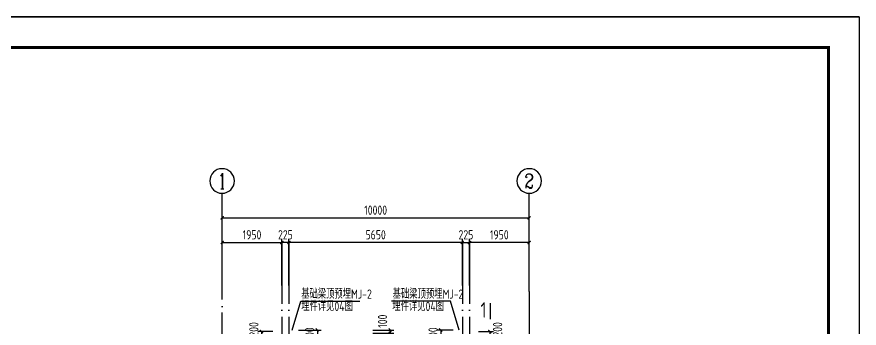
# Model space of a CAD drawing. Header units: millimetres. Extents: x 865974 to 875117, y 40174 to 44891.
# Drawn here: x 867487.8 to 867762, y 40666.3 to 40767.6 of the extents above; entities that cross this region are included whole.
import ezdxf
from ezdxf.enums import TextEntityAlignment as Align

# ---------------------------------------------------------------- set-up
doc = ezdxf.new("R2010")
doc.units = ezdxf.units.MM
doc.header["$LTSCALE"] = 1000
doc.header["$MEASUREMENT"] = 0
doc.linetypes.add('DOTE', pattern=[2.42, 2, -0.2, 0.02, -0.2])
doc.layers.add('1', color=4, linetype='Continuous', lineweight=70)
for name, color, linetype in [('AXIS', 3, 'Continuous'), ('AXIS_TEXT', 7, 'Continuous'), ('DOTE', 1, 'DOTE'), ('PUB_DIM', 3, 'Continuous'), ('标注', 7, 'Continuous'), ('梁集中标注', 2, 'Continuous')]:
    doc.layers.add(name, color=color, linetype=linetype)
doc.styles.add('_TCH_AXIS', font='COMPLEX', dxfattribs={"bigfont": 'GBCBIG'})
doc.styles.add('COMPLEX', font='COMPLEX')
doc.styles.add('GBHZ', font='gbenor.shx', dxfattribs={"width": 0.9, "bigfont": 'gbcbig.shx'})
doc.dimstyles.new('Y100', dxfattribs={"dimscale": 0, "dimtxt": 3, "dimasz": 0.01, "dimexe": 1.2, "dimexo": 2, "dimgap": 1, "dimtad": 1, "dimdec": 0, "dimlfac": 100, "dimzin": 0, "dimdsep": 46, "dimtxsty": 'GBHZ', "dimblk": 'DX', "dimcen": 0.09, "dimdle": 1, "dimclrd": 7, "dimclre": 7, "dimclrt": 7, "dimadec": 0, "dimazin": 0, "dimtfac": 1, "dimtdec": 0, "dimtix": 1, "dimtmove": 2, "dimatfit": 3, "dimldrblk": 'DX', "dimfxl": 0, "dimtolj": 1, "dimtzin": 0, "dimarcsym": 0})

# ---------------------------------------------------------------- blocks, each defined once
blk = doc.blocks.new('_AXISO')
blk.add_circle((0, 0), 0.5)
at = {"layer": 'AXIS_TEXT', "style": 'COMPLEX', "width": 1.041667}
blk.add_attdef('A', text='', height=0.56, dxfattribs=at).set_placement((-0.25, -0.28), (0.25, -0.28), align=Align.FIT)
blk = doc.blocks.new('DX')
at = {"color": 0, "linetype": 'ByBlock', "const_width": 40}
blk.add_lwpolyline([(-54, -51), (46, 49)], dxfattribs=at)
blk = doc.blocks.new('*D30')
at = {"layer": 'Defpoints', "color": 0, "transparency": 16777216}
for p in [(867654.6, 40702.19), (867554.6, 40678.19), (867654.6, 40678.19)]:
    blk.add_point(p, dxfattribs=at)
at = {"layer": '标注', "color": 7, "lineweight": -2, "transparency": 16777216}
for p, q in [((867554.6, 40680.19), (867554.6, 40703.39)), ((867654.6, 40680.19), (867654.6, 40703.39)), ((867554.61, 40702.19), (867654.59, 40702.19))]:
    blk.add_line(p, q, dxfattribs=at)
at = {"layer": '标注', "color": 7, "lineweight": -2, "transparency": 16777216, "xscale": 0.01, "yscale": 0.01, "zscale": 0.01, "rotation": 180}
blk.add_blockref('DX', (867554.6, 40702.19), dxfattribs=at)
at = {"layer": '标注', "color": 7, "lineweight": -2, "transparency": 16777216, "xscale": 0.01, "yscale": 0.01, "zscale": 0.01}
blk.add_blockref('DX', (867654.6, 40702.19), dxfattribs=at)
at = {"layer": '标注', "color": 7, "transparency": 16777216, "insert": (867604.6, 40704.69), "char_height": 3, "attachment_point": 5, "style": 'GBHZ'}
blk.add_mtext('\\A1;10000', dxfattribs=at)
blk = doc.blocks.new('*D556')
at = {"layer": 'Defpoints', "color": 0, "transparency": 16777216}
for p in [(867574.1, 40694.19), (867554.6, 40678.19), (867574.1, 40678.19)]:
    blk.add_point(p, dxfattribs=at)
at = {"layer": '标注', "color": 7, "lineweight": -2, "transparency": 16777216}
for p, q in [((867554.6, 40680.19), (867554.6, 40695.39)), ((867574.1, 40680.19), (867574.1, 40695.39)), ((867554.61, 40694.19), (867574.09, 40694.19))]:
    blk.add_line(p, q, dxfattribs=at)
at = {"layer": '标注', "color": 7, "lineweight": -2, "transparency": 16777216, "xscale": 0.01, "yscale": 0.01, "zscale": 0.01, "rotation": 180}
blk.add_blockref('DX', (867554.6, 40694.19), dxfattribs=at)
at = {"layer": '标注', "color": 7, "lineweight": -2, "transparency": 16777216, "xscale": 0.01, "yscale": 0.01, "zscale": 0.01}
blk.add_blockref('DX', (867574.1, 40694.19), dxfattribs=at)
at = {"layer": '标注', "color": 7, "transparency": 16777216, "insert": (867564.35, 40696.69), "char_height": 3, "attachment_point": 5, "style": 'GBHZ'}
blk.add_mtext('\\A1;1950', dxfattribs=at)
blk = doc.blocks.new('*D557')
at = {"layer": 'Defpoints', "color": 0, "transparency": 16777216}
for p in [(867576.35, 40694.19), (867576.35, 40678.19), (867632.85, 40678.19)]:
    blk.add_point(p, dxfattribs=at)
at = {"layer": '标注', "color": 7, "lineweight": -2, "transparency": 16777216}
for p, q in [((867576.35, 40680.19), (867576.35, 40695.39)), ((867632.85, 40680.19), (867632.85, 40695.39)), ((867632.84, 40694.19), (867576.36, 40694.19))]:
    blk.add_line(p, q, dxfattribs=at)
at = {"layer": '标注', "color": 7, "lineweight": -2, "transparency": 16777216, "xscale": 0.01, "yscale": 0.01, "zscale": 0.01, "rotation": 180}
blk.add_blockref('DX', (867576.35, 40694.19), dxfattribs=at)
at = {"layer": '标注', "color": 7, "lineweight": -2, "transparency": 16777216, "xscale": 0.01, "yscale": 0.01, "zscale": 0.01}
blk.add_blockref('DX', (867632.85, 40694.19), dxfattribs=at)
at = {"layer": '标注', "color": 7, "transparency": 16777216, "insert": (867604.6, 40696.69), "char_height": 3, "attachment_point": 5, "style": 'GBHZ'}
blk.add_mtext('\\A1;5650', dxfattribs=at)
blk = doc.blocks.new('*D560')
at = {"layer": 'Defpoints', "color": 0, "transparency": 16777216}
for p in [(867574.1, 40694.19), (867574.1, 40678.19), (867576.35, 40678.19)]:
    blk.add_point(p, dxfattribs=at)
at = {"layer": '标注', "color": 7, "lineweight": -2, "transparency": 16777216}
for p, q in [((867574.1, 40680.19), (867574.1, 40695.39)), ((867576.35, 40680.19), (867576.35, 40695.39)), ((867574.09, 40694.19), (867574.08, 40694.19)), ((867576.35, 40694.19), (867574.1, 40694.19)), ((867576.36, 40694.19), (867576.37, 40694.19))]:
    blk.add_line(p, q, dxfattribs=at)
at = {"layer": '标注', "color": 7, "lineweight": -2, "transparency": 16777216, "xscale": 0.01, "yscale": 0.01, "zscale": 0.01}
blk.add_blockref('DX', (867574.1, 40694.19), dxfattribs=at)
at = {"layer": '标注', "color": 7, "lineweight": -2, "transparency": 16777216, "xscale": 0.01, "yscale": 0.01, "zscale": 0.01, "rotation": 180}
blk.add_blockref('DX', (867576.35, 40694.19), dxfattribs=at)
at = {"layer": '标注', "color": 7, "transparency": 16777216, "insert": (867575.23, 40696.69), "char_height": 3, "attachment_point": 5, "style": 'GBHZ'}
blk.add_mtext('\\A1;225', dxfattribs=at)
blk = doc.blocks.new('*D561')
at = {"layer": 'Defpoints', "color": 0, "transparency": 16777216}
for p in [(867635.1, 40694.19), (867635.1, 40678.19), (867654.6, 40678.19)]:
    blk.add_point(p, dxfattribs=at)
at = {"layer": '标注', "color": 7, "lineweight": -2, "transparency": 16777216}
for p, q in [((867635.1, 40680.19), (867635.1, 40695.39)), ((867654.6, 40680.19), (867654.6, 40695.39)), ((867654.59, 40694.19), (867635.11, 40694.19))]:
    blk.add_line(p, q, dxfattribs=at)
at = {"layer": '标注', "color": 7, "lineweight": -2, "transparency": 16777216, "xscale": 0.01, "yscale": 0.01, "zscale": 0.01, "rotation": 180}
blk.add_blockref('DX', (867635.1, 40694.19), dxfattribs=at)
at = {"layer": '标注', "color": 7, "lineweight": -2, "transparency": 16777216, "xscale": 0.01, "yscale": 0.01, "zscale": 0.01}
blk.add_blockref('DX', (867654.6, 40694.19), dxfattribs=at)
at = {"layer": '标注', "color": 7, "transparency": 16777216, "insert": (867644.85, 40696.69), "char_height": 3, "attachment_point": 5, "style": 'GBHZ'}
blk.add_mtext('\\A1;1950', dxfattribs=at)
blk = doc.blocks.new('*D564')
at = {"layer": 'Defpoints', "color": 0, "transparency": 16777216}
for p in [(867635.1, 40694.19), (867632.85, 40678.19), (867635.1, 40678.19)]:
    blk.add_point(p, dxfattribs=at)
at = {"layer": '标注', "color": 7, "lineweight": -2, "transparency": 16777216}
for p, q in [((867632.85, 40680.19), (867632.85, 40695.39)), ((867635.1, 40680.19), (867635.1, 40695.39)), ((867632.84, 40694.19), (867632.83, 40694.19)), ((867632.85, 40694.19), (867635.1, 40694.19)), ((867635.11, 40694.19), (867635.12, 40694.19))]:
    blk.add_line(p, q, dxfattribs=at)
at = {"layer": '标注', "color": 7, "lineweight": -2, "transparency": 16777216, "xscale": 0.01, "yscale": 0.01, "zscale": 0.01}
blk.add_blockref('DX', (867632.85, 40694.19), dxfattribs=at)
at = {"layer": '标注', "color": 7, "lineweight": -2, "transparency": 16777216, "xscale": 0.01, "yscale": 0.01, "zscale": 0.01, "rotation": 180}
blk.add_blockref('DX', (867635.1, 40694.19), dxfattribs=at)
at = {"layer": '标注', "color": 7, "transparency": 16777216, "insert": (867633.98, 40696.69), "char_height": 3, "attachment_point": 5, "style": 'GBHZ'}
blk.add_mtext('\\A1;225', dxfattribs=at)
blk = doc.blocks.new('*D709')
at = {"layer": 'Defpoints', "color": 0, "transparency": 16777216}
for p in [(867601.7, 40665.69), (867601.7, 40664.69), (867609.36, 40664.69)]:
    blk.add_point(p, dxfattribs=at)
at = {"layer": '标注', "color": 7, "lineweight": -2, "transparency": 16777216}
for p, q in [((867603.7, 40665.69), (867610.56, 40665.69)), ((867603.7, 40664.69), (867610.56, 40664.69)), ((867609.36, 40665.7), (867609.36, 40665.71)), ((867609.36, 40665.69), (867609.36, 40664.69)), ((867609.36, 40664.68), (867609.36, 40664.67))]:
    blk.add_line(p, q, dxfattribs=at)
at = {"layer": '标注', "color": 7, "lineweight": -2, "transparency": 16777216, "xscale": 0.01, "yscale": 0.01, "zscale": 0.01}
for p, rotation in [((867609.36, 40665.69), 270), ((867609.36, 40664.69), 90)]:
    blk.add_blockref('DX', p, dxfattribs=dict(at, rotation=rotation))
at = {"layer": '标注', "color": 7, "transparency": 16777216, "insert": (867606.86, 40668.57), "char_height": 3, "attachment_point": 5, "rotation": 90, "style": 'GBHZ'}
blk.add_mtext('\\A1;100', dxfattribs=at)
blk = doc.blocks.new('*D700')
at = {"layer": 'Defpoints', "color": 0, "transparency": 16777216}
for p in [(867577.44, 40665.69), (867577.44, 40662.69), (867585.62, 40662.69)]:
    blk.add_point(p, dxfattribs=at)
at = {"layer": '标注', "color": 7, "lineweight": -2, "transparency": 16777216}
for p, q in [((867579.44, 40665.69), (867586.82, 40665.69)), ((867585.62, 40665.7), (867585.62, 40665.71)), ((867585.62, 40665.69), (867585.62, 40662.69)), ((867579.44, 40662.69), (867586.82, 40662.69)), ((867585.62, 40662.68), (867585.62, 40662.67))]:
    blk.add_line(p, q, dxfattribs=at)
at = {"layer": '标注', "color": 7, "lineweight": -2, "transparency": 16777216, "xscale": 0.01, "yscale": 0.01, "zscale": 0.01}
for p, rotation in [((867585.62, 40665.69), 270), ((867585.62, 40662.69), 90)]:
    blk.add_blockref('DX', p, dxfattribs=dict(at, rotation=rotation))
at = {"layer": '标注', "color": 7, "transparency": 16777216, "insert": (867583.12, 40664.19), "char_height": 3, "attachment_point": 5, "rotation": 90, "style": 'GBHZ'}
blk.add_mtext('\\A1;300', dxfattribs=at)
blk = doc.blocks.new('*D702')
at = {"layer": 'Defpoints', "color": 0, "transparency": 16777216}
for p in [(867573.12, 40665.19), (867567.44, 40663.19), (867573.12, 40663.19)]:
    blk.add_point(p, dxfattribs=at)
at = {"layer": '标注', "color": 7, "lineweight": -2, "transparency": 16777216}
for p, q in [((867571.12, 40665.19), (867566.24, 40665.19)), ((867567.44, 40665.2), (867567.44, 40665.21)), ((867567.44, 40665.19), (867567.44, 40663.19)), ((867571.12, 40663.19), (867566.24, 40663.19)), ((867567.44, 40663.18), (867567.44, 40663.17))]:
    blk.add_line(p, q, dxfattribs=at)
at = {"layer": '标注', "color": 7, "lineweight": -2, "transparency": 16777216, "xscale": 0.01, "yscale": 0.01, "zscale": 0.01}
for p, rotation in [((867567.44, 40665.19), 270), ((867567.44, 40663.19), 90)]:
    blk.add_blockref('DX', p, dxfattribs=dict(at, rotation=rotation))
at = {"layer": '标注', "color": 7, "transparency": 16777216, "insert": (867564.94, 40665.91), "char_height": 3, "attachment_point": 5, "rotation": 90, "style": 'GBHZ'}
blk.add_mtext('\\A1;200', dxfattribs=at)
blk = doc.blocks.new('*D704')
at = {"layer": 'Defpoints', "color": 0, "transparency": 16777216}
for p in [(867631.8, 40665.69), (867625.79, 40662.69), (867631.8, 40662.69)]:
    blk.add_point(p, dxfattribs=at)
at = {"layer": '标注', "color": 7, "lineweight": -2, "transparency": 16777216}
for p, q in [((867629.8, 40665.69), (867624.59, 40665.69)), ((867625.79, 40665.7), (867625.79, 40665.71)), ((867625.79, 40665.69), (867625.79, 40662.69)), ((867629.8, 40662.69), (867624.59, 40662.69)), ((867625.79, 40662.68), (867625.79, 40662.67))]:
    blk.add_line(p, q, dxfattribs=at)
at = {"layer": '标注', "color": 7, "lineweight": -2, "transparency": 16777216, "xscale": 0.01, "yscale": 0.01, "zscale": 0.01}
for p, rotation in [((867625.79, 40665.69), 270), ((867625.79, 40662.69), 90)]:
    blk.add_blockref('DX', p, dxfattribs=dict(at, rotation=rotation))
at = {"layer": '标注', "color": 7, "transparency": 16777216, "insert": (867623.29, 40664.19), "char_height": 3, "attachment_point": 5, "rotation": 90, "style": 'GBHZ'}
blk.add_mtext('\\A1;300', dxfattribs=at)
blk = doc.blocks.new('*D706')
at = {"layer": 'Defpoints', "color": 0, "transparency": 16777216}
for p in [(867636.12, 40665.19), (867636.12, 40663.19), (867641.8, 40663.19)]:
    blk.add_point(p, dxfattribs=at)
at = {"layer": '标注', "color": 7, "lineweight": -2, "transparency": 16777216}
for p, q in [((867638.12, 40665.19), (867643, 40665.19)), ((867641.8, 40665.2), (867641.8, 40665.21)), ((867641.8, 40665.19), (867641.8, 40663.19)), ((867638.12, 40663.19), (867643, 40663.19)), ((867641.8, 40663.18), (867641.8, 40663.17))]:
    blk.add_line(p, q, dxfattribs=at)
at = {"layer": '标注', "color": 7, "lineweight": -2, "transparency": 16777216, "xscale": 0.01, "yscale": 0.01, "zscale": 0.01}
for p, rotation in [((867641.8, 40665.19), 270), ((867641.8, 40663.19), 90)]:
    blk.add_blockref('DX', p, dxfattribs=dict(at, rotation=rotation))
at = {"layer": '标注', "color": 7, "transparency": 16777216, "insert": (867644.3, 40665.91), "char_height": 3, "attachment_point": 5, "rotation": 90, "style": 'GBHZ'}
blk.add_mtext('\\A1;200', dxfattribs=at)

msp = doc.modelspace()

# ---------------------------------------------------------------- linework, layer by layer
at = {"color": 0}
for p, q in [((867761.988, 40767.578), (866920.988, 40767.578)), ((866920.988, 40767.578), (867761.988, 40767.578)), ((867761.988, 40767.578), (867761.988, 40173.578))]:
    msp.add_line(p, q, dxfattribs=at)
at = {"color": 0, "const_width": 1}
msp.add_lwpolyline([(867751.988, 40183.578), (866945.988, 40183.578), (866945.988, 40757.578), (867751.988, 40757.578)], close=True, dxfattribs=at)
at = {"layer": '1', "color": 2, "const_width": 0.48}
msp.add_lwpolyline([(867641.919, 40669.194), (867641.919, 40674.477)], dxfattribs=at)
at = {"layer": 'AXIS', "color": 0}
for p, q in [((867554.603, 40678.186), (867554.603, 40710.186)), ((867654.603, 40678.186), (867654.603, 40710.186))]:
    msp.add_line(p, q, dxfattribs=at)
at = {"layer": 'DOTE', "linetype": 'DOTE', "ltscale": 0.01}
for p, q in [((867574.103, 40694.186), (867574.103, 40660.686)), ((867576.353, 40694.186), (867576.353, 40659.314)), ((867632.853, 40694.186), (867632.853, 40659.314)), ((867635.103, 40694.186), (867635.103, 40660.686)), ((867554.603, 40506.186), (867554.603, 40678.186)), ((867654.603, 40678.186), (867654.603, 40506.186))]:
    msp.add_line(p, q, dxfattribs=at)
at = {"layer": '标注'}
for p, q in [((867577.423, 40665.686), (867580.213, 40675.134)), ((867580.213, 40675.134), (867599.504, 40675.134)), ((867629.013, 40675.134), (867609.723, 40675.134)), ((867631.803, 40665.686), (867629.013, 40675.134))]:
    msp.add_line(p, q, dxfattribs=at)

# ---------------------------------------------------------------- block references
at = {"layer": 'AXIS', "color": 0}
ref = msp.add_blockref('_AXISO', (867554.603, 40714.186), dxfattribs=dict(at, xscale=-8, yscale=8, zscale=8, rotation=180))
ref.add_attrib('A', '1', dxfattribs={"layer": 'AXIS_TEXT', "color": 0, "height": 5.147, "style": '_TCH_AXIS'}).set_placement((867553.5, 40711.612), (867555.706, 40711.612), align=Align.FIT)
ref = msp.add_blockref('_AXISO', (867654.603, 40714.186), dxfattribs=dict(at, xscale=-8, yscale=8, zscale=8, rotation=180))
ref.add_attrib('A', '2', dxfattribs={"layer": 'AXIS_TEXT', "color": 0, "height": 4.659, "style": '_TCH_AXIS'}).set_placement((867653.05, 40711.856), (867656.156, 40711.856), align=Align.FIT)

# ---------------------------------------------------------------- texts
at = {"layer": 'PUB_DIM', "style": 'GBHZ', "width": 0.9}
msp.add_text('1', height=5, dxfattribs=at).set_placement((867638.748, 40669.737))
at = {"layer": '梁集中标注', "style": 'GBHZ', "width": 0.9}
for s, p in [('基础梁顶预埋MJ-2', (867580.379, 40675.891)), ('基础梁顶预埋MJ-2', (867610.161, 40675.891)), ('埋件详见04图', (867580.379, 40671.893)), ('埋件详见04图', (867610.036, 40671.893))]:
    msp.add_text(s, height=3, dxfattribs=at).set_placement(p)

# ---------------------------------------------------------------- dimensions: what is measured, and where the dimension line sits
at = {"layer": '标注'}
for base, p1, p2, picture, middle in [((867654.603, 40702.186), (867554.603, 40678.186), (867654.603, 40678.186), '*D30', (867604.603, 40704.686)), ((867574.103, 40694.186), (867554.603, 40678.186), (867574.103, 40678.186), '*D556', (867564.353, 40696.686)), ((867635.103, 40694.186), (867632.853, 40678.186), (867635.103, 40678.186), '*D564', (867633.978, 40696.686))]:
    dim = msp.add_linear_dim(base=base, p1=p1, p2=p2, dimstyle='Y100', override={"dimscale": 1, "dimfxl": 150}, dxfattribs=at)
    dim.commit()
    dim.dimension.update_dxf_attribs({"geometry": picture, "text_midpoint": middle})
for base, p1, p2, angle, override, picture, middle in [((867574.103, 40694.186), (867576.353, 40678.186), (867574.103, 40678.186), 180, {"dimscale": 1, "dimfxl": 150}, '*D560', (867575.228, 40696.686)), ((867576.353, 40694.186), (867632.853, 40678.186), (867576.353, 40678.186), 180, {"dimscale": 1, "dimfxl": 150}, '*D557', (867604.603, 40696.686)), ((867635.103, 40694.186), (867654.603, 40678.186), (867635.103, 40678.186), 180, {"dimscale": 1, "dimfxl": 150}, '*D561', (867644.853, 40696.686)), ((867585.623, 40662.686), (867577.443, 40665.686), (867577.443, 40662.686), 270, {"dimscale": 1, "dimfxl": 2}, '*D700', (867583.123, 40664.186)), ((867625.793, 40662.686), (867631.803, 40665.686), (867631.803, 40662.686), 270, {"dimscale": 1, "dimfxl": 2}, '*D704', (867623.293, 40664.186))]:
    dim = msp.add_linear_dim(base=base, p1=p1, p2=p2, angle=angle, dimstyle='Y100', override=override, dxfattribs=at)
    dim.commit()
    dim.dimension.update_dxf_attribs({"geometry": picture, "text_midpoint": middle})
for base, p1, p2, override, picture, middle in [((867609.357, 40664.686), (867601.699, 40665.686), (867601.699, 40664.686), {"dimscale": 1, "dimfxl": 150}, '*D709', (867606.857, 40668.568)), ((867567.444, 40663.186), (867573.123, 40665.186), (867573.123, 40663.186), {"dimscale": 1, "dimfxl": 2}, '*D702', (867564.944, 40665.907)), ((867641.802, 40663.186), (867636.123, 40665.186), (867636.123, 40663.186), {"dimscale": 1, "dimfxl": 2}, '*D706', (867644.302, 40665.907))]:
    dim = msp.add_linear_dim(base=base, p1=p1, p2=p2, angle=270, dimstyle='Y100', override=override, dxfattribs=at)
    dim.commit()
    dim.dimension.update_dxf_attribs({"geometry": picture, "text_midpoint": middle, "dimtype": 160})

doc.saveas('drawing.dxf')
